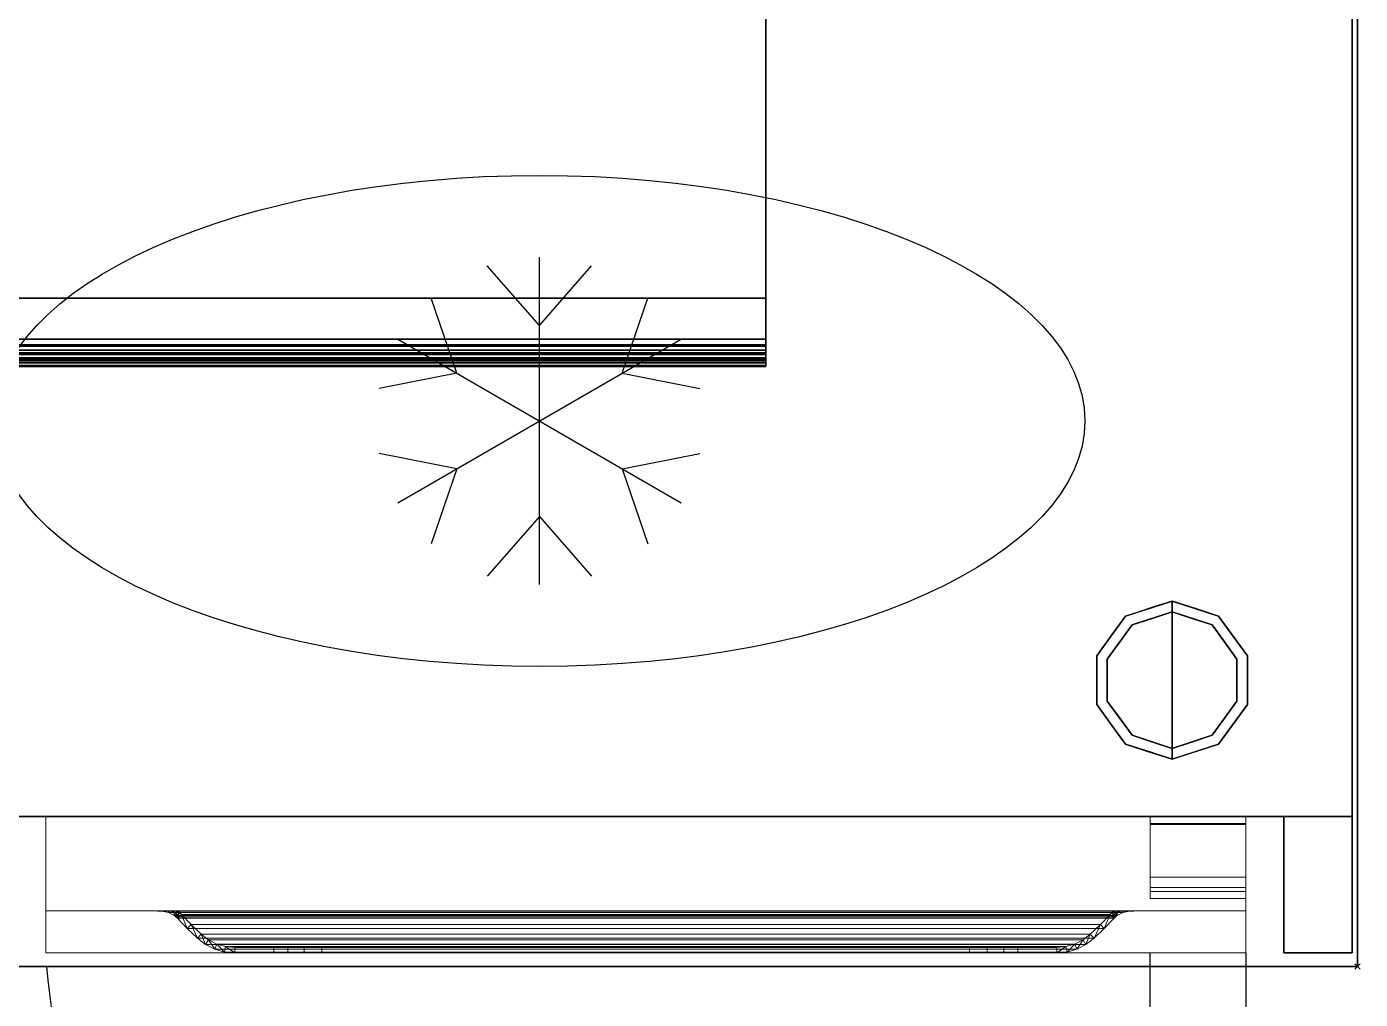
# Model space of a CAD drawing. Header units: millimetres. Extents: x -1 to 1800, y -1098 to 1.
# Drawn here: x 1311 to 1800, y -712 to -355.5 of the extents above; entities that cross this region are included whole.
import ezdxf

# ---------------------------------------------------------------- set-up
doc = ezdxf.new("R2010")
doc.units = ezdxf.units.MM
doc.header["$PDMODE"] = 3
doc.linetypes.add('NASCOSTA', pattern=[9.525, 6.35, -3.175])
for name, color, linetype in [('IQ_200_2D', 1, 'Continuous'), ('IQ_200_3D', 1, 'Continuous'), ('IQ_204_2D', 7, 'Continuous'), ('IQ_204_3D', 7, 'Continuous'), ('IQ_INS_3D', 3, 'Continuous')]:
    doc.layers.add(name, color=color, linetype=linetype)

# ---------------------------------------------------------------- blocks, each defined once
blk = doc.blocks.new('hpp_cutout_3c_l_2d')
at = {"layer": 'IQ_200_2D'}
for p, q in [((1582, -109), (1582, -480)), ((462, -455), (1582, -455)), ((1582, -480), (462, -480))]:
    blk.add_line(p, q, dxfattribs=at)
blk = doc.blocks.new('hpp_cutout_3c_l_3d')
at = {"layer": 'IQ_200_3D'}
mesh = blk.add_polyface(dxfattribs=at)
corners = [(1799, 0, 50), (0, 0, 50), (0, -700, 50), (1799, -700, 50)]
mesh.append_faces([[corners[k] for k in face] for face in [(0, 1, 2, 3)]])
mesh = blk.add_polyface(dxfattribs=at)
corners = [(1799, -700, 0), (0, -700, 0), (0, 0, 0), (1799, 0, 0)]
mesh.append_faces([[corners[k] for k in face] for face in [(0, 1, 2, 3)]])
mesh = blk.add_polyface(dxfattribs=at)
corners = [(1799, -700, 50), (1799, -700, 0), (1799, 0, 0), (1799, 0, 50)]
mesh.append_faces([[corners[k] for k in face] for face in [(0, 1, 2, 3)]])
mesh = blk.add_polyface(dxfattribs=at)
corners = [(1582, -480, 50), (462, -480, 50), (462, -109, 50), (1582, -109, 50)]
mesh.append_faces([[corners[k] for k in face] for face in [(0, 1, 2, 3)]])
mesh = blk.add_polyface(dxfattribs=at)
corners = [(1582, -109, 80), (462, -109, 80), (462, -478, 80), (1582, -478, 80)]
mesh.append_faces([[corners[k] for k in face] for face in [(0, 1, 2, 3)]])
mesh = blk.add_polyface(dxfattribs=at)
corners = [(1582, -480, 87), (1582, -480, 50), (1582, -109, 50), (1582, -109, 80), (1582, -478, 80), (1582, -478, 87), (1582, -477.73, 89.07), (1582, -476.93, 91), (1582, -475.66, 92.66), (1582, -474, 93.93), (1582, -472.07, 94.73), (1582, -470, 95), (1582, -455, 95), (1582, -455, 97), (1582, -470, 97), (1582, -472.59, 96.66), (1582, -475, 95.66), (1582, -477.07, 94.07), (1582, -478.66, 92), (1582, -479.66, 89.59)]
mesh.append_faces([[corners[k] for k in face] for face in [(4, 1, 2, 3)]], dxfattribs={"vtx0": -1})
mesh.append_faces([[corners[k] for k in face] for face in [(0, 5, 19)]], dxfattribs={"vtx0": -1, "vtx1": -1})
mesh.append_faces([[corners[k] for k in face] for face in [(9, 15, 16, 8), (17, 7, 8, 16), (15, 9, 10, 14), (11, 13, 14, 10), (6, 18, 19, 5), (18, 6, 7, 17)]], dxfattribs={"vtx0": -1, "vtx2": -1})
mesh.append_faces([[corners[k] for k in face] for face in [(4, 5, 0, 1)]], dxfattribs={"vtx1": -1, "vtx3": -1})
mesh.append_faces([[corners[k] for k in face] for face in [(11, 12, 13)]], dxfattribs={"vtx2": -1})
mesh = blk.add_polyface(dxfattribs=at)
corners = [(1582, -470, 95), (462, -470, 95), (462, -455, 95), (1582, -455, 95)]
mesh.append_faces([[corners[k] for k in face] for face in [(0, 1, 2, 3)]])
mesh = blk.add_polyface(dxfattribs=at)
corners = [(1582, -455, 95), (462, -455, 95), (462, -455, 97), (1582, -455, 97)]
mesh.append_faces([[corners[k] for k in face] for face in [(0, 1, 2, 3)]])
mesh = blk.add_polyface(dxfattribs=at)
corners = [(1582, -455, 97), (462, -455, 97), (462, -470, 97), (1582, -470, 97)]
mesh.append_faces([[corners[k] for k in face] for face in [(0, 1, 2, 3)]])
mesh = blk.add_polyface(dxfattribs=at)
corners = [(1582, -470, 95), (1582, -472.07, 94.73), (1582, -474, 93.93), (1582, -475.66, 92.66), (1582, -476.93, 91), (1582, -477.73, 89.07), (1582, -478, 87), (462, -478, 87), (462, -477.73, 89.07), (462, -476.93, 91), (462, -475.66, 92.66), (462, -474, 93.93), (462, -472.07, 94.73), (462, -470, 95)]
mesh.append_faces([[corners[k] for k in face] for face in [(8, 5, 6, 7)]], dxfattribs={"vtx0": -1})
mesh.append_faces([[corners[k] for k in face] for face in [(9, 4, 5, 8), (4, 9, 10, 3), (12, 1, 2, 11), (3, 10, 11, 2)]], dxfattribs={"vtx0": -1, "vtx2": -1})
mesh.append_faces([[corners[k] for k in face] for face in [(13, 0, 1, 12)]], dxfattribs={"vtx2": -1})
mesh = blk.add_polyface(dxfattribs=at)
corners = [(1582, -480, 87), (1582, -479.66, 89.59), (1582, -478.66, 92), (1582, -477.07, 94.07), (1582, -475, 95.66), (1582, -472.59, 96.66), (1582, -470, 97), (462, -470, 97), (462, -472.59, 96.66), (462, -475, 95.66), (462, -477.07, 94.07), (462, -478.66, 92), (462, -479.66, 89.59), (462, -480, 87)]
mesh.append_faces([[corners[k] for k in face] for face in [(1, 12, 13, 0)]], dxfattribs={"vtx0": -1})
mesh.append_faces([[corners[k] for k in face] for face in [(5, 8, 9, 4), (4, 9, 10, 3), (2, 11, 12, 1), (11, 2, 3, 10)]], dxfattribs={"vtx0": -1, "vtx2": -1})
mesh.append_faces([[corners[k] for k in face] for face in [(6, 7, 8, 5)]], dxfattribs={"vtx2": -1})
mesh = blk.add_polyface(dxfattribs=at)
corners = [(1582, -478, 80), (462, -478, 80), (462, -478, 87), (1582, -478, 87)]
mesh.append_faces([[corners[k] for k in face] for face in [(0, 1, 2, 3)]])
mesh = blk.add_polyface(dxfattribs=at)
corners = [(1582, -480, 87), (462, -480, 87), (462, -480, 50), (1582, -480, 50)]
mesh.append_faces([[corners[k] for k in face] for face in [(0, 1, 2, 3)]])
mesh = blk.add_polyface(dxfattribs=at)
corners = [(1799, -700, 50), (0, -700, 50), (0, -700, 0), (1799, -700, 0)]
mesh.append_faces([[corners[k] for k in face] for face in [(0, 1, 2, 3)]])
blk = doc.blocks.new('hpp_sd_r_2d')
at = {"layer": 'IQ_204_2D', "linetype": 'NASCOSTA', "ltscale": 10}
for p, q in [((405, -403), (405, 0)), ((440, 0), (440, -403)), ((440, -403), (405, -403))]:
    blk.add_line(p, q, dxfattribs=at)
blk.add_arc((441, 38.39), 442.86, 185.6227, 265.337, dxfattribs=at)
blk = doc.blocks.new('hpp_sd_r_3d')
at = {"layer": 'IQ_200_3D', "lineweight": 9}
mesh = blk.add_polyface(dxfattribs=at)
corners = [(0, -50, 568.83), (0, -50, 47), (0, 0, 47), (0, 0, 675), (0, -34.6, 675), (0, -34.6, 626.33)]
mesh.append_faces([[corners[k] for k in face] for face in [(5, 3, 0)]], dxfattribs={"vtx0": -1, "vtx1": -1})
mesh.append_faces([[corners[k] for k in face] for face in [(5, 4, 3)]], dxfattribs={"vtx2": -1})
mesh.append_faces([[corners[k] for k in face] for face in [(3, 2, 1, 0)]], dxfattribs={"vtx3": -1})
mesh = blk.add_polyface(dxfattribs=at)
corners = [(0, 0, 47), (0, -50, 47), (440, -50, 47), (440, 0, 47)]
mesh.append_faces([[corners[k] for k in face] for face in [(3, 2, 1, 0)]])
mesh = blk.add_polyface(dxfattribs=at)
corners = [(0, 0, 675), (0, 0, 47), (440, 0, 47), (440, 0, 675)]
mesh.append_faces([[corners[k] for k in face] for face in [(3, 2, 1, 0)]])
mesh = blk.add_polyface(dxfattribs=at)
corners = [(0, -34.6, 675), (0, 0, 675), (440, 0, 675), (440, -34.6, 675)]
mesh.append_faces([[corners[k] for k in face] for face in [(3, 2, 1, 0)]])
mesh = blk.add_polyface(dxfattribs=at)
corners = [(440, -50, 568.83), (440, -34.6, 626.33), (440, -34.6, 675), (440, 0, 675), (440, 0, 47), (440, -50, 47)]
mesh.append_faces([[corners[k] for k in face] for face in [(4, 3, 1, 0)]], dxfattribs={"vtx1": -1, "vtx3": -1})
mesh.append_faces([[corners[k] for k in face] for face in [(3, 2, 1), (0, 5, 4)]], dxfattribs={"vtx2": -1})
mesh = blk.add_polyface(dxfattribs=at)
corners = [(440, -34.6, 626.33), (0, -34.6, 626.33), (0, -34.6, 675), (440, -34.6, 675), (48.27, -34.6, 656.6), (391.73, -34.6, 656.6), (392.86, -34.6, 657.73), (395.04, -34.6, 659.62), (397.47, -34.6, 661.17), (400.09, -34.6, 662.35), (39.91, -34.6, 662.35), (42.53, -34.6, 661.17), (44.96, -34.6, 659.62), (47.14, -34.6, 657.73)]
mesh.append_faces([[corners[k] for k in face] for face in [(10, 13, 12, 11)]], dxfattribs={"vtx0": -1})
mesh.append_faces([[corners[k] for k in face] for face in [(13, 10, 1, 4)]], dxfattribs={"vtx0": -1, "vtx1": -1, "vtx2": -1})
mesh.append_faces([[corners[k] for k in face] for face in [(9, 3, 2, 10), (9, 0, 3)]], dxfattribs={"vtx0": -1, "vtx2": -1})
mesh.append_faces([[corners[k] for k in face] for face in [(7, 6, 9, 8)]], dxfattribs={"vtx1": -1})
mesh.append_faces([[corners[k] for k in face] for face in [(2, 1, 10)]], dxfattribs={"vtx1": -1, "vtx2": -1})
mesh.append_faces([[corners[k] for k in face] for face in [(6, 5, 0, 9)]], dxfattribs={"vtx1": -1, "vtx2": -1, "vtx3": -1})
mesh.append_faces([[corners[k] for k in face] for face in [(1, 0, 5, 4)]], dxfattribs={"vtx1": -1, "vtx3": -1})
mesh = blk.add_polyface(dxfattribs=at)
corners = [(0, -50, 568.83), (0, -34.6, 626.33), (440, -34.6, 626.33), (440, -50, 568.83)]
mesh.append_faces([[corners[k] for k in face] for face in [(3, 2, 1, 0)]])
mesh = blk.add_polyface(dxfattribs=at)
corners = [(48.27, -37.26, 656.6), (47.73, -36.73, 657.14), (47.14, -36.25, 657.73), (45.05, -35.22, 659.55), (42.6, -34.74, 661.13), (39.91, -34.6, 662.35), (400.09, -34.6, 662.35), (397.4, -34.74, 661.13), (394.95, -35.22, 659.55), (392.86, -36.25, 657.73), (392.27, -36.73, 657.14), (391.73, -37.26, 656.6)]
mesh.append_faces([[corners[k] for k in face] for face in [(5, 4, 7, 6)]], dxfattribs={"vtx1": -1})
mesh.append_faces([[corners[k] for k in face] for face in [(4, 3, 8, 7), (9, 8, 3, 2), (2, 1, 10, 9)]], dxfattribs={"vtx1": -1, "vtx3": -1})
mesh.append_faces([[corners[k] for k in face] for face in [(1, 0, 11, 10)]], dxfattribs={"vtx3": -1})
mesh = blk.add_polyface(dxfattribs=at)
corners = [(39.91, -34.6, 662.35), (42.6, -34.74, 661.13), (45.05, -35.22, 659.55), (47.14, -36.25, 657.73), (47.14, -34.6, 657.73), (44.96, -34.6, 659.62), (42.53, -34.6, 661.17), (41, -34.66, 661.86), (47.14, -35.09, 657.73), (41.02, -34.6, 661.85)]
mesh.append_faces([[corners[k] for k in face] for face in [(8, 5, 4)]], dxfattribs={"vtx0": -1})
mesh.append_faces([[corners[k] for k in face] for face in [(2, 5, 8)]], dxfattribs={"vtx0": -1, "vtx1": -1, "vtx2": -1})
mesh.append_faces([[corners[k] for k in face] for face in [(1, 6, 5), (6, 1, 7)]], dxfattribs={"vtx0": -1, "vtx2": -1})
mesh.append_faces([[corners[k] for k in face] for face in [(2, 1, 5), (9, 6, 7)]], dxfattribs={"vtx1": -1, "vtx2": -1})
mesh.append_faces([[corners[k] for k in face] for face in [(8, 3, 2), (7, 0, 9)]], dxfattribs={"vtx2": -1})
mesh = blk.add_polyface(dxfattribs=at)
corners = [(47.14, -34.6, 657.73), (47.14, -36.25, 657.73), (47.73, -36.73, 657.14), (48.27, -37.26, 656.6), (51.89, -41.01, 652.98), (55.64, -44.62, 649.23), (58.6, -46.91, 646.27), (61.95, -48.61, 642.92), (65.55, -49.65, 639.32), (69.28, -50, 635.59), (83.58, -50, 621.29), (83.58, -48, 621.29), (69.28, -48, 635.59), (65.92, -47.68, 638.95), (62.68, -46.75, 642.19), (59.67, -45.22, 645.2), (57, -43.16, 647.87), (53.3, -39.59, 651.57), (49.73, -35.89, 655.14), (49.03, -35.21, 655.84), (48.27, -34.6, 656.6)]
mesh.append_faces([[corners[k] for k in face] for face in [(8, 13, 9), (6, 15, 7), (14, 7, 15), (3, 18, 4), (19, 2, 20)]], dxfattribs={"vtx0": -1, "vtx1": -1})
mesh.append_faces([[corners[k] for k in face] for face in [(9, 13, 12), (14, 8, 7), (19, 3, 2), (20, 2, 1)]], dxfattribs={"vtx0": -1, "vtx2": -1})
mesh.append_faces([[corners[k] for k in face] for face in [(16, 15, 6), (14, 13, 8), (17, 16, 5), (6, 5, 16), (18, 17, 4), (5, 4, 17), (19, 18, 3)]], dxfattribs={"vtx1": -1, "vtx2": -1})
mesh.append_faces([[corners[k] for k in face] for face in [(1, 0, 20)]], dxfattribs={"vtx2": -1})
mesh.append_faces([[corners[k] for k in face] for face in [(12, 11, 10, 9)]], dxfattribs={"vtx3": -1})
mesh = blk.add_polyface(dxfattribs=at)
corners = [(390.27, -35.89, 655.14), (390.97, -35.21, 655.84), (391.73, -34.6, 656.6), (48.27, -34.6, 656.6), (49.03, -35.21, 655.84), (49.73, -35.89, 655.14)]
mesh.append_faces([[corners[k] for k in face] for face in [(1, 0, 5, 4), (4, 3, 2, 1)]], dxfattribs={"vtx3": -1})
mesh = blk.add_polyface(dxfattribs=at)
corners = [(391.73, -37.26, 656.6), (388.11, -41.01, 652.98), (384.36, -44.62, 649.23), (55.64, -44.62, 649.23), (51.89, -41.01, 652.98), (48.27, -37.26, 656.6)]
mesh.append_faces([[corners[k] for k in face] for face in [(1, 0, 5, 4), (4, 3, 2, 1)]], dxfattribs={"vtx3": -1})
mesh = blk.add_polyface(dxfattribs=at)
corners = [(383, -43.16, 647.87), (386.7, -39.59, 651.57), (390.27, -35.89, 655.14), (49.73, -35.89, 655.14), (53.3, -39.59, 651.57), (57, -43.16, 647.87)]
mesh.append_faces([[corners[k] for k in face] for face in [(1, 0, 5, 4), (4, 3, 2, 1)]], dxfattribs={"vtx3": -1})
mesh = blk.add_polyface(dxfattribs=at)
corners = [(391.73, -34.6, 656.6), (390.97, -35.21, 655.84), (390.27, -35.89, 655.14), (386.7, -39.59, 651.57), (383, -43.16, 647.87), (380.33, -45.22, 645.2), (377.32, -46.75, 642.19), (374.08, -47.68, 638.95), (370.72, -48, 635.59), (356.42, -48, 621.29), (356.42, -50, 621.29), (370.72, -50, 635.59), (374.45, -49.65, 639.32), (378.05, -48.61, 642.92), (381.4, -46.91, 646.27), (384.36, -44.62, 649.23), (388.11, -41.01, 652.98), (391.73, -37.26, 656.6), (392.27, -36.73, 657.14), (392.86, -36.25, 657.73), (392.86, -34.6, 657.73)]
mesh.append_faces([[corners[k] for k in face] for face in [(8, 11, 10, 9)]], dxfattribs={"vtx0": -1})
mesh.append_faces([[corners[k] for k in face] for face in [(4, 14, 5), (18, 0, 19), (0, 18, 1), (3, 15, 4), (14, 4, 15)]], dxfattribs={"vtx0": -1, "vtx1": -1})
mesh.append_faces([[corners[k] for k in face] for face in [(6, 13, 12), (13, 6, 5), (11, 8, 7), (7, 12, 11), (2, 17, 16)]], dxfattribs={"vtx0": -1, "vtx2": -1})
mesh.append_faces([[corners[k] for k in face] for face in [(14, 13, 5), (7, 6, 12), (18, 17, 1), (16, 15, 3), (3, 2, 16), (2, 1, 17)]], dxfattribs={"vtx1": -1, "vtx2": -1})
mesh.append_faces([[corners[k] for k in face] for face in [(0, 20, 19)]], dxfattribs={"vtx2": -1})
mesh = blk.add_polyface(dxfattribs=at)
corners = [(392.86, -34.6, 657.73), (392.86, -36.25, 657.73), (394.95, -35.22, 659.55), (397.4, -34.74, 661.13), (400.09, -34.6, 662.35), (397.47, -34.6, 661.17), (395.04, -34.6, 659.62), (392.86, -35.09, 657.73), (399, -34.66, 661.86), (398.98, -34.6, 661.85)]
mesh.append_faces([[corners[k] for k in face] for face in [(6, 7, 0), (7, 2, 1)]], dxfattribs={"vtx0": -1})
mesh.append_faces([[corners[k] for k in face] for face in [(2, 7, 6)]], dxfattribs={"vtx0": -1, "vtx1": -1, "vtx2": -1})
mesh.append_faces([[corners[k] for k in face] for face in [(8, 5, 9)]], dxfattribs={"vtx0": -1, "vtx2": -1})
mesh.append_faces([[corners[k] for k in face] for face in [(8, 3, 5), (6, 5, 3), (3, 2, 6)]], dxfattribs={"vtx1": -1, "vtx2": -1})
mesh.append_faces([[corners[k] for k in face] for face in [(9, 4, 8)]], dxfattribs={"vtx2": -1})
mesh = blk.add_polyface(dxfattribs=at)
corners = [(370.72, -48, 635.59), (374.08, -47.68, 638.95), (377.32, -46.75, 642.19), (380.33, -45.22, 645.2), (383, -43.16, 647.87), (57, -43.16, 647.87), (59.67, -45.22, 645.2), (62.68, -46.75, 642.19), (65.92, -47.68, 638.95), (69.28, -48, 635.59)]
mesh.append_faces([[corners[k] for k in face] for face in [(9, 8, 1, 0)]], dxfattribs={"vtx1": -1})
mesh.append_faces([[corners[k] for k in face] for face in [(2, 1, 8, 7), (7, 6, 3, 2)]], dxfattribs={"vtx1": -1, "vtx3": -1})
mesh.append_faces([[corners[k] for k in face] for face in [(6, 5, 4, 3)]], dxfattribs={"vtx3": -1})
mesh = blk.add_polyface(dxfattribs=at)
corners = [(384.36, -44.62, 649.23), (381.4, -46.91, 646.27), (378.05, -48.61, 642.92), (374.45, -49.65, 639.32), (370.72, -50, 635.59), (69.28, -50, 635.59), (65.55, -49.65, 639.32), (61.95, -48.61, 642.92), (58.6, -46.91, 646.27), (55.64, -44.62, 649.23)]
mesh.append_faces([[corners[k] for k in face] for face in [(4, 3, 6, 5)]], dxfattribs={"vtx1": -1})
mesh.append_faces([[corners[k] for k in face] for face in [(2, 1, 8, 7), (7, 6, 3, 2)]], dxfattribs={"vtx1": -1, "vtx3": -1})
mesh.append_faces([[corners[k] for k in face] for face in [(1, 0, 9, 8)]], dxfattribs={"vtx3": -1})
mesh = blk.add_polyface(dxfattribs=at)
corners = [(338.74, -48, 613.97), (345.21, -48, 614.82), (351.24, -48, 617.32), (356.42, -48, 621.29), (370.72, -48, 635.59), (69.28, -48, 635.59), (83.58, -48, 621.29), (88.76, -48, 617.32), (94.79, -48, 614.82), (101.26, -48, 613.97)]
mesh.append_faces([[corners[k] for k in face] for face in [(6, 9, 8, 7)]], dxfattribs={"vtx0": -1})
mesh.append_faces([[corners[k] for k in face] for face in [(4, 9, 6, 5)]], dxfattribs={"vtx0": -1, "vtx1": -1})
mesh.append_faces([[corners[k] for k in face] for face in [(9, 4, 3, 0)]], dxfattribs={"vtx0": -1, "vtx2": -1})
mesh.append_faces([[corners[k] for k in face] for face in [(2, 1, 0, 3)]], dxfattribs={"vtx2": -1})
mesh = blk.add_polyface(dxfattribs=at)
corners = [(83.58, -50, 621.29), (88.76, -50, 617.32), (94.79, -50, 614.82), (101.26, -50, 613.97), (101.26, -48, 613.97), (94.79, -48, 614.82), (88.76, -48, 617.32), (83.58, -48, 621.29)]
mesh.append_faces([[corners[k] for k in face] for face in [(7, 6, 1, 0)]], dxfattribs={"vtx1": -1})
mesh.append_faces([[corners[k] for k in face] for face in [(6, 5, 2, 1)]], dxfattribs={"vtx1": -1, "vtx3": -1})
mesh.append_faces([[corners[k] for k in face] for face in [(5, 4, 3, 2)]], dxfattribs={"vtx3": -1})
mesh = blk.add_polyface(dxfattribs=at)
corners = [(101.26, -50, 613.97), (338.74, -50, 613.97), (338.74, -48, 613.97), (101.26, -48, 613.97)]
mesh.append_faces([[corners[k] for k in face] for face in [(3, 2, 1, 0)]])
mesh = blk.add_polyface(dxfattribs=at)
corners = [(356.42, -48, 621.29), (351.24, -48, 617.32), (345.21, -48, 614.82), (338.74, -48, 613.97), (338.74, -50, 613.97), (345.21, -50, 614.82), (351.24, -50, 617.32), (356.42, -50, 621.29)]
mesh.append_faces([[corners[k] for k in face] for face in [(3, 2, 5, 4)]], dxfattribs={"vtx1": -1})
mesh.append_faces([[corners[k] for k in face] for face in [(2, 1, 6, 5)]], dxfattribs={"vtx1": -1, "vtx3": -1})
mesh.append_faces([[corners[k] for k in face] for face in [(1, 0, 7, 6)]], dxfattribs={"vtx3": -1})
mesh = blk.add_polyface(dxfattribs=at)
corners = [(0, -50, 47), (0, -50, 568.83), (440, -50, 568.83), (440, -50, 47)]
mesh.append_faces([[corners[k] for k in face] for face in [(3, 2, 1, 0)]])
mesh = blk.add_polyface(dxfattribs=at)
corners = [(370.72, -50, 635.59), (356.42, -50, 621.29), (351.24, -50, 617.32), (345.21, -50, 614.82), (338.74, -50, 613.97), (101.26, -50, 613.97), (94.79, -50, 614.82), (88.76, -50, 617.32), (83.58, -50, 621.29), (69.28, -50, 635.59)]
mesh.append_faces([[corners[k] for k in face] for face in [(2, 4, 3), (6, 8, 7)]], dxfattribs={"vtx0": -1})
mesh.append_faces([[corners[k] for k in face] for face in [(5, 4, 0, 9), (6, 5, 9, 8)]], dxfattribs={"vtx1": -1, "vtx3": -1})
mesh.append_faces([[corners[k] for k in face] for face in [(2, 1, 0, 4)]], dxfattribs={"vtx2": -1, "vtx3": -1})
at = {"layer": 'IQ_204_3D', "lineweight": 9}
mesh = blk.add_polyface(dxfattribs=at)
corners = [(405, -22.26, 38), (405, -27.5, 38), (405, -27.5, 44.5), (405, -30, 44.5), (405, -30, 35.5), (405, -2.5, 35.5), (405, -2.5, 15.5), (405, 0, 15.5), (405, 0, 38), (405, -26, 44.5), (405, -2.5, 44.5), (405, -2.5, 41.25), (405, 0, 41.25), (405, 0, 47), (405, -26, 47), (405, -2.95, 676), (405, 0, 676), (405, 0, 688.5), (405, -2.5, 688.5), (405, -2.5, 678.5), (405, -26, 678.5), (405, -26, 676)]
mesh.append_faces([[corners[k] for k in face] for face in [(13, 10, 9, 14), (19, 15, 21, 20), (16, 19, 18, 17)]], dxfattribs={"vtx0": -1})
mesh.append_faces([[corners[k] for k in face] for face in [(19, 16, 15)]], dxfattribs={"vtx0": -1, "vtx2": -1})
mesh.append_faces([[corners[k] for k in face] for face in [(0, 8, 5)]], dxfattribs={"vtx1": -1, "vtx2": -1})
mesh.append_faces([[corners[k] for k in face] for face in [(5, 4, 1, 0)]], dxfattribs={"vtx1": -1, "vtx3": -1})
mesh.append_faces([[corners[k] for k in face] for face in [(4, 3, 2, 1), (8, 7, 6, 5), (13, 12, 11, 10)]], dxfattribs={"vtx3": -1})
mesh = blk.add_polyface(dxfattribs=at)
corners = [(405, 0, 15.5), (405, -2.5, 15.5), (440, -2.5, 15.5), (440, 0, 15.5)]
mesh.append_faces([[corners[k] for k in face] for face in [(3, 2, 1, 0)]])
mesh = blk.add_polyface(dxfattribs=at)
corners = [(405, 0, 38), (405, 0, 15.5), (440, 0, 15.5), (440, 0, 38)]
mesh.append_faces([[corners[k] for k in face] for face in [(3, 2, 1, 0)]])
mesh = blk.add_polyface(dxfattribs=at)
corners = [(405, -22.26, 38), (405, 0, 38), (440, 0, 38), (440, -22.26, 38)]
mesh.append_faces([[corners[k] for k in face] for face in [(3, 2, 1, 0)]])
mesh = blk.add_polyface(dxfattribs=at)
corners = [(405, 0, 47), (405, 0, 41.25), (440, 0, 41.25), (440, 0, 47)]
mesh.append_faces([[corners[k] for k in face] for face in [(3, 2, 1, 0)]])
mesh = blk.add_polyface(dxfattribs=at)
corners = [(405, -26, 47), (405, 0, 47), (440, 0, 47), (440, -26, 47)]
mesh.append_faces([[corners[k] for k in face] for face in [(3, 2, 1, 0)]])
mesh = blk.add_polyface(dxfattribs=at)
corners = [(405, 0, 41.25), (405, -2.5, 41.25), (440, -2.5, 41.25), (440, 0, 41.25)]
mesh.append_faces([[corners[k] for k in face] for face in [(3, 2, 1, 0)]])
mesh = blk.add_polyface(dxfattribs=at)
corners = [(405, 0, 676), (405, -2.95, 676), (440, -2.95, 676), (440, 0, 676)]
mesh.append_faces([[corners[k] for k in face] for face in [(3, 2, 1, 0)]])
mesh = blk.add_polyface(dxfattribs=at)
corners = [(405, 0, 688.5), (405, 0, 676), (440, 0, 676), (440, 0, 688.5)]
mesh.append_faces([[corners[k] for k in face] for face in [(3, 2, 1, 0)]])
mesh = blk.add_polyface(dxfattribs=at)
corners = [(405, -2.5, 688.5), (405, 0, 688.5), (440, 0, 688.5), (440, -2.5, 688.5)]
mesh.append_faces([[corners[k] for k in face] for face in [(3, 2, 1, 0)]])
mesh = blk.add_polyface(dxfattribs=at)
corners = [(405, -2.5, 35.5), (405, -30, 35.5), (440, -30, 35.5), (440, -2.5, 35.5)]
mesh.append_faces([[corners[k] for k in face] for face in [(3, 2, 1, 0)]])
mesh = blk.add_polyface(dxfattribs=at)
corners = [(405, -2.5, 15.5), (405, -2.5, 35.5), (440, -2.5, 35.5), (440, -2.5, 15.5)]
mesh.append_faces([[corners[k] for k in face] for face in [(3, 2, 1, 0)]])
mesh = blk.add_polyface(dxfattribs=at)
corners = [(405, -2.5, 44.5), (405, -26, 44.5), (440, -26, 44.5), (440, -2.5, 44.5)]
mesh.append_faces([[corners[k] for k in face] for face in [(3, 2, 1, 0)]])
mesh = blk.add_polyface(dxfattribs=at)
corners = [(405, -2.5, 41.25), (405, -2.5, 44.5), (440, -2.5, 44.5), (440, -2.5, 41.25)]
mesh.append_faces([[corners[k] for k in face] for face in [(3, 2, 1, 0)]])
mesh = blk.add_polyface(dxfattribs=at)
corners = [(405, -2.5, 678.5), (405, -2.5, 688.5), (440, -2.5, 688.5), (440, -2.5, 678.5)]
mesh.append_faces([[corners[k] for k in face] for face in [(3, 2, 1, 0)]])
mesh = blk.add_polyface(dxfattribs=at)
corners = [(405, -26, 678.5), (405, -2.5, 678.5), (440, -2.5, 678.5), (440, -26, 678.5)]
mesh.append_faces([[corners[k] for k in face] for face in [(3, 2, 1, 0)]])
mesh = blk.add_polyface(dxfattribs=at)
corners = [(405, -2.95, 676), (405, -26, 676), (440, -26, 676), (440, -2.95, 676)]
mesh.append_faces([[corners[k] for k in face] for face in [(3, 2, 1, 0)]])
mesh = blk.add_polyface(dxfattribs=at)
corners = [(440, -22.26, 38), (440, 0, 38), (440, 0, 15.5), (440, -2.5, 15.5), (440, -2.5, 35.5), (440, -30, 35.5), (440, -30, 44.5), (440, -27.5, 44.5), (440, -27.5, 38), (440, -26, 44.5), (440, -26, 47), (440, 0, 47), (440, 0, 41.25), (440, -2.5, 41.25), (440, -2.5, 44.5), (440, -2.95, 676), (440, -26, 676), (440, -26, 678.5), (440, -2.5, 678.5), (440, -2.5, 688.5), (440, 0, 688.5), (440, 0, 676)]
mesh.append_faces([[corners[k] for k in face] for face in [(5, 8, 7, 6), (11, 14, 13, 12)]], dxfattribs={"vtx0": -1})
mesh.append_faces([[corners[k] for k in face] for face in [(18, 15, 21)]], dxfattribs={"vtx0": -1, "vtx2": -1})
mesh.append_faces([[corners[k] for k in face] for face in [(19, 18, 21, 20), (16, 15, 18, 17)]], dxfattribs={"vtx1": -1})
mesh.append_faces([[corners[k] for k in face] for face in [(0, 8, 5)]], dxfattribs={"vtx1": -1, "vtx2": -1})
mesh.append_faces([[corners[k] for k in face] for face in [(5, 4, 1, 0)]], dxfattribs={"vtx1": -1, "vtx3": -1})
mesh.append_faces([[corners[k] for k in face] for face in [(3, 2, 1, 4)]], dxfattribs={"vtx2": -1})
mesh.append_faces([[corners[k] for k in face] for face in [(11, 10, 9, 14)]], dxfattribs={"vtx3": -1})
mesh = blk.add_polyface(dxfattribs=at)
corners = [(405, -27.5, 38), (405, -22.26, 38), (440, -22.26, 38), (440, -27.5, 38)]
mesh.append_faces([[corners[k] for k in face] for face in [(3, 2, 1, 0)]])
mesh = blk.add_polyface(dxfattribs=at)
corners = [(405, -26, 44.5), (405, -26, 47), (440, -26, 47), (440, -26, 44.5)]
mesh.append_faces([[corners[k] for k in face] for face in [(3, 2, 1, 0)]])
mesh = blk.add_polyface(dxfattribs=at)
corners = [(405, -26, 676), (405, -26, 678.5), (440, -26, 678.5), (440, -26, 676)]
mesh.append_faces([[corners[k] for k in face] for face in [(3, 2, 1, 0)]])
mesh = blk.add_polyface(dxfattribs=at)
corners = [(405, -27.5, 44.5), (405, -27.5, 38), (440, -27.5, 38), (440, -27.5, 44.5)]
mesh.append_faces([[corners[k] for k in face] for face in [(3, 2, 1, 0)]])
mesh = blk.add_polyface(dxfattribs=at)
corners = [(405, -30, 44.5), (405, -27.5, 44.5), (440, -27.5, 44.5), (440, -30, 44.5)]
mesh.append_faces([[corners[k] for k in face] for face in [(3, 2, 1, 0)]])
mesh = blk.add_polyface(dxfattribs=at)
corners = [(405, -30, 35.5), (405, -30, 44.5), (440, -30, 44.5), (440, -30, 35.5)]
mesh.append_faces([[corners[k] for k in face] for face in [(3, 2, 1, 0)]])
blk = doc.blocks.new('ice_ref')
at = {"layer": 'IQ_204_2D'}
for p, q in [((0, -60), (0, 60)), ((0, 35), (-19.12, 56.87)), ((0, 35), (19.12, 56.87)), ((-30.31, 17.5), (-39.7, 44.99)), ((30.31, 17.5), (39.7, 44.99)), ((-51.96, -30), (51.96, 30)), ((-51.96, 30), (51.96, -30)), ((-30.31, 17.5), (-58.81, 11.88)), ((30.31, 17.5), (58.81, 11.88)), ((-30.31, -17.5), (-58.81, -11.88)), ((30.31, -17.5), (58.81, -11.88)), ((-30.31, -17.5), (-39.7, -44.99)), ((30.31, -17.5), (39.7, -44.99)), ((0, -35), (-19.12, -56.87)), ((0, -35), (19.12, -56.87))]:
    blk.add_line(p, q, dxfattribs=at)
blk.add_ellipse((0, 0), major_axis=(-200, 0), ratio=0.45, dxfattribs=at)

msp = doc.modelspace()

# ---------------------------------------------------------------- linework, layer by layer
at = {"layer": 'IQ_200_2D'}
msp.add_lwpolyline([(0, 0), (1799, 0), (1799, -700), (0, -700)], close=True, dxfattribs=at)
at = {"layer": 'IQ_200_3D'}
for points in [[(1797, -645, 150), (2, -645, 150), (2, 0, 150), (1797, 0, 150)], [(1797, -645, 198), (1797, -695, 198), (1772, -695, 198), (1772, -645, 198)], [(1772, -645, 850), (1772, -645, 198), (1772, -695, 198), (1772, -695, 850)], [(1772, -695, 850), (1772, -695, 198), (1797, -695, 198), (1797, -695, 850)]]:
    msp.add_3dface(points, dxfattribs=at)
for points, invisible_edges in [([(1797, -645, 198), (1797, 0, 850), (1797, -695, 850), (1797, -695, 198)], 1), ([(1797, 0, 150), (1797, 0, 850), (1797, -645, 198), (1797, -645, 150)], 2), ([(27, -645, 198), (2, -645, 198), (2, -645, 150), (1797, -645, 150)], 8), ([(1797, -645, 150), (1797, -645, 198), (1772, -645, 198), (27, -645, 198)], 12), ([(1772, -645, 198), (1772, -645, 850), (27, -645, 850), (27, -645, 198)], 8), ([(1772, -645, 198), (1772, -645, 850), (27, -645, 850), (27, -645, 198)], 4)]:
    msp.add_3dface(points, dxfattribs=dict(at, invisible_edges=invisible_edges))
at = {"layer": 'IQ_204_2D', "linetype": 'NASCOSTA', "ltscale": 10}
msp.add_line((2, -645), (1797, -645), dxfattribs=at)
at = {"layer": 'IQ_204_2D', "color": 7, "linetype": 'NASCOSTA', "ltscale": 10}
msp.add_lwpolyline([(2, 0), (1797, 0), (1797, -645), (2, -645)], close=True, dxfattribs=at)
at = {"layer": 'IQ_204_3D'}
for points, invisible_edges in [([(1731, -566, 25), (1731, -570, 25), (1716.31, -574.77, 25), (1713.95, -571.54, 25)], 4), ([(1722.48, -568.77, 150), (1722.48, -568.77, 150), (1731, -566, 150), (1723.88, -568.31, 25)], 13), ([(1731, -566, 150), (1731, -566, 150), (1731, -566, 25), (1723.88, -568.31, 25)], 9), ([(1739.52, -568.77, 150), (1739.52, -568.77, 25), (1731, -566, 25), (1731, -566, 150)], 1), ([(1731, -566, 25), (1748.05, -571.54, 25), (1745.69, -574.77, 25), (1731, -570, 25)], 2), ([(1713.95, -571.54, 25), (1716.31, -574.77, 25), (1707.22, -587.27, 25), (1703.42, -586.04, 25)], 5), ([(1731, -570), (1731, -595), (1707.22, -587.27), (1716.31, -574.77)], 2), ([(1708.69, -578.79, 150), (1713.95, -571.54, 150), (1713.95, -571.54, 25), (1708.69, -578.79, 25)], 10), ([(1722.48, -568.77, 150), (1722.48, -568.77, 150), (1718.92, -569.93, 25), (1713.95, -571.54, 150)], 6), ([(1713.95, -571.54, 25), (1713.95, -571.54, 25), (1713.95, -571.54, 150), (1718.92, -569.93, 25)], 6), ([(1722.48, -568.77, 150), (1722.48, -568.77, 150), (1723.88, -568.31, 25), (1718.92, -569.93, 25)], 11), ([(1723.65, -572.39, 25), (1723.65, -572.39, 25), (1731, -570, 25), (1723.87, -572.32)], 13), ([(1731, -570, 25), (1731, -570, 25), (1731, -570), (1723.87, -572.32)], 9), ([(1731, -570), (1731, -570, 25), (1738.35, -572.39, 25), (1738.35, -572.39)], 4), ([(1754.78, -587.27), (1731, -595), (1731, -570), (1745.69, -574.77)], 1), ([(1748.05, -571.54, 25), (1739.52, -568.77, 25), (1739.52, -568.77, 150), (1748.05, -571.54, 150)], 10), ([(1748.05, -571.54, 25), (1758.58, -586.04, 25), (1754.78, -587.27, 25), (1745.69, -574.77, 25)], 10), ([(1748.05, -571.54, 150), (1753.31, -578.79, 150), (1753.31, -578.79, 25), (1748.05, -571.54, 25)], 10), ([(1716.31, -574.77, 25), (1716.31, -574.77), (1711.76, -581.02), (1711.76, -581.02, 25)], 5), ([(1723.87, -572.32), (1723.87, -572.32), (1716.31, -574.77), (1723.65, -572.39, 25)], 13), ([(1716.31, -574.77, 25), (1716.31, -574.77, 25), (1723.65, -572.39, 25), (1716.31, -574.77)], 13), ([(1738.35, -572.39), (1738.35, -572.39, 25), (1745.69, -574.77, 25), (1745.69, -574.77)], 5), ([(1745.69, -574.77), (1745.69, -574.77, 25), (1750.24, -581.02, 25), (1750.24, -581.02)], 5), ([(1708.69, -578.79, 25), (1703.42, -586.04, 25), (1703.42, -586.04, 150), (1708.69, -578.79, 150)], 10), ([(1711.76, -581.02, 25), (1711.76, -581.02), (1707.22, -587.27), (1707.22, -587.27, 25)], 5), ([(1750.24, -581.02), (1750.24, -581.02, 25), (1754.78, -587.27, 25), (1754.78, -587.27)], 5), ([(1753.31, -578.79, 150), (1758.58, -586.04, 150), (1758.58, -586.04, 25), (1753.31, -578.79, 25)], 10), ([(1703.42, -595, 150), (1703.42, -586.04, 150), (1703.42, -586.04, 25), (1703.42, -595, 25)], 10), ([(1703.42, -586.04, 25), (1707.22, -587.27, 25), (1707.22, -602.73, 25), (1703.42, -603.96, 25)], 5), ([(1758.58, -586.04, 25), (1758.58, -603.96, 25), (1754.78, -602.73, 25), (1754.78, -587.27, 25)], 10), ([(1758.58, -595, 25), (1758.58, -586.04, 25), (1758.58, -586.04, 150), (1758.58, -595, 150)], 10), ([(1707.22, -587.27), (1707.22, -595), (1707.22, -602.73, 25), (1707.22, -595, 25)], 10), ([(1707.22, -595, 25), (1707.22, -595, 25), (1707.22, -587.27, 25), (1707.22, -587.27)], 13), ([(1707.22, -587.27), (1707.22, -587.27), (1731, -595), (1707.22, -602.73)], 6), ([(1731, -595), (1731, -595), (1754.78, -587.27), (1754.78, -602.73)], 11), ([(1754.78, -587.27), (1754.78, -587.27, 25), (1754.78, -595, 25), (1754.78, -595)], 5), ([(1703.42, -595, 25), (1703.42, -603.96, 25), (1703.42, -603.96, 150), (1703.42, -595, 150)], 10), ([(1707.22, -602.73, 25), (1707.22, -602.73, 25), (1707.22, -595), (1707.22, -602.73)], 11), ([(1707.22, -602.73), (1731, -595), (1731, -620), (1716.31, -615.23)], 1), ([(1731, -620), (1731, -595), (1754.78, -602.73), (1745.69, -615.23)], 2), ([(1754.78, -595), (1754.78, -595, 25), (1754.78, -602.73, 25), (1754.78, -602.73)], 5), ([(1758.58, -603.96, 25), (1758.58, -595, 25), (1758.58, -595, 150), (1758.58, -603.96, 150)], 10), ([(1707.22, -602.73, 25), (1716.31, -615.23, 25), (1713.95, -618.46, 25), (1703.42, -603.96, 25)], 10), ([(1703.42, -603.96, 25), (1708.69, -611.21, 25), (1708.69, -611.21, 150), (1703.42, -603.96, 150)], 10), ([(1707.22, -602.73, 25), (1707.22, -602.73), (1711.76, -608.98), (1711.76, -608.98, 25)], 5), ([(1754.78, -602.73, 25), (1758.58, -603.96, 25), (1748.05, -618.46, 25), (1745.69, -615.23, 25)], 5), ([(1750.24, -608.98), (1754.78, -602.73), (1754.78, -602.73, 25), (1750.24, -608.98, 25)], 10), ([(1758.58, -603.96, 150), (1753.31, -611.21, 150), (1753.31, -611.21, 25), (1758.58, -603.96, 25)], 10), ([(1708.69, -611.21, 25), (1713.95, -618.46, 25), (1713.95, -618.46, 150), (1708.69, -611.21, 150)], 10), ([(1716.31, -615.23), (1716.31, -615.23, 25), (1711.76, -608.98, 25), (1711.76, -608.98)], 5), ([(1745.69, -615.23), (1750.24, -608.98), (1750.24, -608.98, 25), (1745.69, -615.23, 25)], 10), ([(1748.05, -618.46, 25), (1753.31, -611.21, 25), (1753.31, -611.21, 150), (1748.05, -618.46, 150)], 10), ([(1716.31, -615.23, 25), (1731, -620, 25), (1731, -624, 25), (1713.95, -618.46, 25)], 8), ([(1716.31, -615.23), (1716.31, -615.23), (1723.65, -617.61, 25), (1716.31, -615.23, 25)], 11), ([(1723.87, -617.68), (1723.87, -617.68), (1723.65, -617.61, 25), (1716.31, -615.23)], 6), ([(1745.69, -615.23, 25), (1748.05, -618.46, 25), (1731, -624, 25), (1731, -620, 25)], 1), ([(1738.13, -617.68), (1738.13, -617.68), (1745.69, -615.23), (1738.35, -617.61, 25)], 13), ([(1745.69, -615.23, 25), (1745.69, -615.23, 25), (1738.35, -617.61, 25), (1745.69, -615.23)], 13), ([(1713.95, -618.46, 150), (1713.95, -618.46, 150), (1713.95, -618.46, 25), (1718.92, -620.07, 150)], 6), ([(1722.48, -621.23, 25), (1722.48, -621.23, 25), (1718.92, -620.07, 150), (1713.95, -618.46, 25)], 6), ([(1722.48, -621.23, 25), (1722.48, -621.23, 25), (1723.88, -621.69, 150), (1718.92, -620.07, 150)], 11), ([(1731, -620, 25), (1731, -620, 25), (1723.65, -617.61, 25), (1723.87, -617.68)], 13), ([(1723.87, -617.68), (1723.87, -617.68), (1731, -620), (1731, -620, 25)], 9), ([(1738.35, -617.61, 25), (1738.35, -617.61, 25), (1731, -620, 25), (1738.13, -617.68)], 13), ([(1731, -620, 25), (1731, -620, 25), (1731, -620), (1738.13, -617.68)], 9), ([(1739.52, -621.23, 150), (1739.52, -621.23, 150), (1738.12, -621.69, 25), (1743.08, -620.07, 25)], 11), ([(1739.52, -621.23, 150), (1739.52, -621.23, 150), (1743.08, -620.07, 25), (1748.05, -618.46, 150)], 6), ([(1748.05, -618.46, 25), (1748.05, -618.46, 25), (1748.05, -618.46, 150), (1743.08, -620.07, 25)], 6), ([(1722.48, -621.23, 25), (1722.48, -621.23, 25), (1731, -624, 25), (1723.88, -621.69, 150)], 13), ([(1731, -624, 150), (1731, -624, 150), (1723.88, -621.69, 150), (1731, -624, 25)], 4), ([(1739.52, -621.23, 150), (1739.52, -621.23, 150), (1731, -624, 150), (1738.12, -621.69, 25)], 13), ([(1731, -624, 150), (1731, -624, 150), (1731, -624, 25), (1738.12, -621.69, 25)], 9)]:
    msp.add_3dface(points, dxfattribs=dict(at, invisible_edges=invisible_edges))
at = {"layer": 'IQ_INS_3D'}
msp.add_point((1799, -700), dxfattribs=at)

# ---------------------------------------------------------------- block references
for name, p in [('hpp_cutout_3c_l_3d', (0, 0, 850)), ('hpp_cutout_3c_l_2d', (0, 0)), ('hpp_sd_r_3d', (1318, -645, 150)), ('hpp_sd_r_2d', (1318, -695))]:
    msp.add_blockref(name, p)
at = {"layer": 'IQ_204_2D'}
msp.add_blockref('ice_ref', (1499, -500), dxfattribs=at)

doc.saveas('drawing.dxf')
